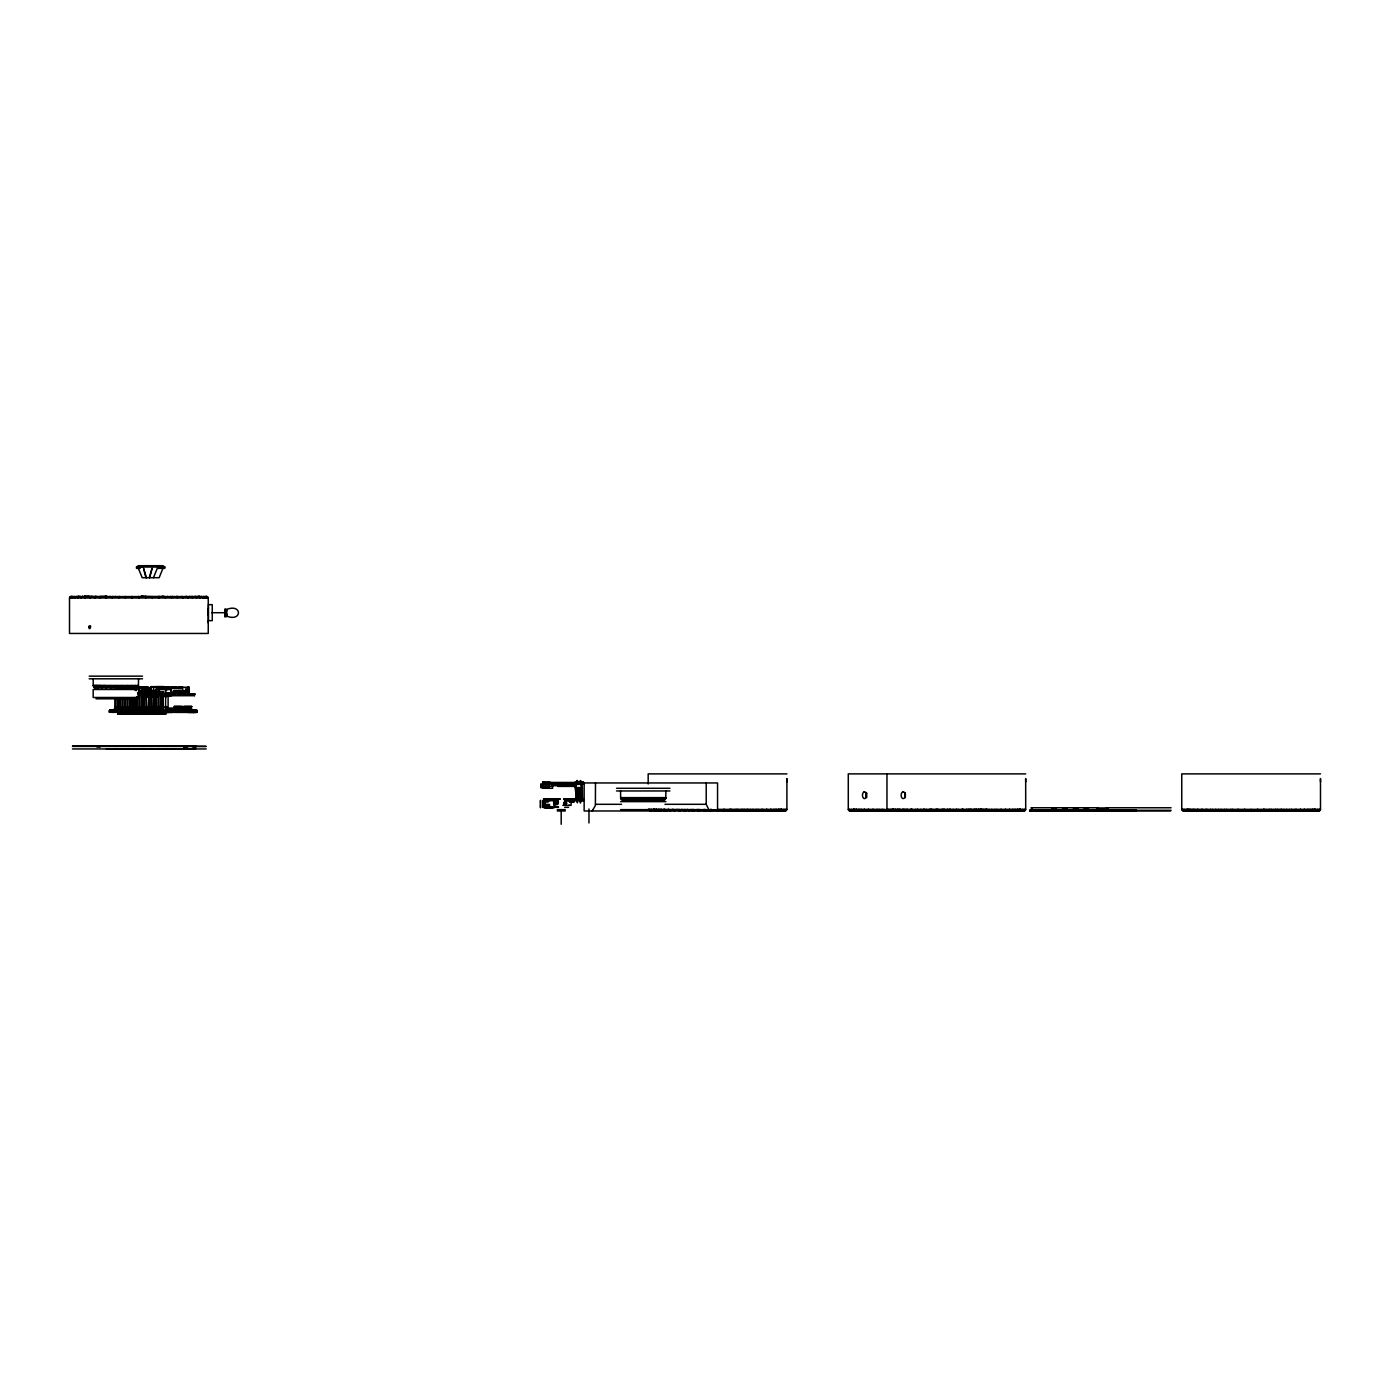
<?xml version="1.0" encoding="UTF-8"?>
<svg xmlns="http://www.w3.org/2000/svg" width="1390" height="1390" viewBox="0 0 1390 1390"><rect width="100%" height="100%" fill="white"/><g stroke="black" fill="none" stroke-linecap="round" stroke-linejoin="round"><path stroke-width="1.5" d="M144.855 707.128L144.855 710.464L143.691 710.464L143.691 707.128L162.474 707.163L162.474 710.499L168.537 710.499L168.642 712.375L109.549 712.288L109.549 710.412L115.127 710.394L115.127 709.195M169.615 695.712L164.976 695.712L165.097 696.807L163.169 695.747L163.151 707.163L114.831 707.024L114.849 699.413M115.787 707.024L115.804 698.736M117.49 698.753L117.49 707.024L114.831 707.024M118.185 707.024L118.185 698.753M119.888 707.041L119.888 698.753M120.583 707.041L120.583 698.753M122.285 698.77L122.268 707.041L119.992 707.093M122.98 698.77L122.98 707.041L124.666 707.041L124.683 698.77M125.378 698.77L125.361 707.058L127.063 707.058M127.063 707.058L127.063 698.77M127.758 707.058L127.758 698.788M129.461 698.788L129.531 710.446L130.695 710.446L130.695 707.11L120.096 707.093L120.131 710.429L121.26 710.429L121.278 707.093L121.26 710.429M130.156 698.788L130.156 707.076L144.039 707.128L142.058 707.11L142.075 696.755M133.075 707.11L133.075 710.446L131.894 710.446L131.859 698.788M132.554 698.788L132.554 707.076L134.257 707.076L134.257 710.446L135.438 710.446M133.927 707.076L133.944 697.572M134.5 707.076L134.5 697.572M134.882 707.076L134.882 698.805M136.098 690.622L136.098 687.286M136.585 696.738L136.724 714.113L137.679 714.113L137.575 710.36M137.28 696.738L137.28 707.093L138.983 707.093L139.087 714.113L140.025 714.113L138.844 714.13L138.67 710.36M138.983 707.093L138.983 696.738M139.678 696.738L139.678 707.093L141.363 707.093L141.38 696.755M139.539 693.68L139.539 689.961L139.782 693.697M140.529 687.286L140.529 688.241L138.461 688.241L138.461 687.286L144.317 687.286M156.584 693.801L140.807 692.932L140.807 693.992L157.956 694.044L148.678 694.044L149.356 689.979L151.423 689.179L151.423 696.772M142.041 692.932L142.041 693.992L141.102 692.932M141.137 691.664L141.988 692.064L141.572 688.224M141.293 687.268L143.17 687.946L141.572 687.946M141.502 694.01L141.572 692.932M141.572 687.286L141.606 692.064M141.763 694.01L141.85 692.932M142.319 693.992L142.319 692.654L137.593 692.637L142.319 692.654M143.187 687.286L142.371 691.681L142.701 687.946M142.788 692.932L143.048 694.027L143.066 692.898M143.379 693.992L143.448 692.898M143.5 707.11L143.5 695.695L145.828 695.643M143.552 693.992L143.552 692.932M143.761 707.11L143.778 691.681M144.247 696.755L144.247 692.081M144.056 687.268L144.456 707.11M144.647 690.343L144.647 691.681L143.396 691.681L149.077 691.681L149.251 707.128L152.639 707.128M144.89 687.303L144.855 687.199A3.666 2.589 89.9 0 1 146.836 687.216A3.666 2.589 89.9 0 1 148.73 687.216L149.321 687.702A3.666 2.589 89.9 0 1 150.294 690.152M147.045 690.343L147.045 687.268L145.915 687.268L145.116 691.681L147.375 691.681L147.375 690.343M145.429 696.755L146.784 695.591M145.394 693.992L145.255 692.932M148.782 696.755L148.695 691.681L148.556 707.128L146.836 707.11L145.933 691.681M145.585 691.681L145.915 688.206L144.317 688.206M146.159 707.11L146.298 691.681L146.628 696.755M146.906 691.681L146.906 690.343M147.045 694.01L146.94 692.898M147.444 694.027L147.323 692.898M147.844 690.343L149.164 692.081L148.087 692.098L148.07 696.772L148.174 687.928M147.045 688.206L148.661 688.206L147.583 687.928M149.633 694.044L152.5 693.419L150.433 694.079L151.406 694.01M150.103 694.044L149.356 689.979M150.485 696.772L150.624 692.098M150.937 707.128L150.867 686.643L164.072 686.66L156.288 686.643L156.288 687.981M150.989 696.755L151.18 692.098M151.649 707.128L151.562 692.098L150.572 691.699L151.475 691.699M150.607 694.062L151.962 693.419M152.361 694.044L152.361 693.089M154.168 687.981L150.867 686.643M152.883 696.79C153.473 682.438 154.776 704.157 154.029 707.145L154.968 706.468L154.968 696.79M153.248 696.79L153.109 691.699M153.491 691.699L153.334 707.145L159.815 707.145M152.883 694.01L153.525 689.701L153.925 693.21M153.404 687.981L153.421 686.643L157.748 687.998L156.045 687.981M153.595 707.145L153.803 692.116M154.082 690.361L153.074 690.361L153.821 693.419M155.211 692.828L153.004 694.079L154.255 693.106L140.807 692.932M154.985 693.436L156.045 694.097M155.263 696.79L155.506 691.716M155.524 696.79L155.402 692.116M155.697 693.228L155.854 689.718L155.228 693.193M155.715 707.145L155.732 691.716L155.975 696.772M156.427 707.145L156.358 692.116L155.263 692.116L156.358 692.116M156.862 694.044L156.775 692.828M157.001 687.998L157.001 686.66M157.157 694.044L157.035 692.932M157.417 687.981L157.417 686.643M158.095 694.079L158.425 694.097M158.13 696.807L158.113 706.485M158.408 692.394L158.408 686.66M158.825 696.807L158.808 707.163L159.763 706.485M165.271 689.405L159.311 689.405L159.311 694.062L160.823 694.097M159.416 693.21L157.904 691.716M159.78 693.124L159.207 693.124M159.867 687.981L159.867 686.643M162.213 707.163L160.51 707.163L160.51 696.807M160.997 687.981L160.997 686.66M161.223 696.807L161.205 707.163L162.143 706.502M137.871 695.678L166.192 695.73L166.174 696.807L168.103 695.747L168.103 707.163L162.908 707.163L162.908 696.807M165.601 689.405L165.618 694.114M165.705 695.747L165.549 707.163L167.148 707.163L167.252 710.499C170.345 710.829 165.705 709.491 168.016 712.375M166.87 693.141L165.636 692.741L166.817 694.357M165.48 688.415L165.862 687.338M166.001 695.73L166.001 694.131L168.59 694.131L168.624 693.037M167.443 687.233L167.443 688.432L158.668 687.199L158.668 692.133L157.261 693.21M170.414 694.131L168.364 694.131L168.329 693.037L170.605 693.037L171.717 695.73M169.094 694.097L169.094 693.037M171.439 692.915L171.248 694.114C170.605 690.535 169.406 696.268 169.371 693.037M169.563 693.037L168.346 694.097L174.792 694.114L174.792 692.793L177.642 692.637M169.98 688.432L169.98 687.233L165.097 687.199M170.31 694.097L170.31 693.037M170.848 694.097L172.221 692.185L172.221 693.245M171.005 692.515L171.005 689.405L159.311 689.405M170.066 693.245L171.474 692.185L171.474 687.251L174.028 687.251L174.028 688.45L181.968 688.467L172.986 688.45M174.063 693.089L174.063 690.917L175.105 691.595M174.532 693.089L174.532 690.917M176.426 693.089L176.426 690.934L175.939 692.741M177.277 692.133L177.277 691.16M177.573 694.114L177.573 692.776L169.875 692.741M178.129 691.838L177.833 691.334M178.285 688.45L178.667 687.39L179.883 688.45M180.248 688.467L180.248 687.268M181.326 691.82L181.326 690.882M181.291 688.432L181.291 687.233M182.82 693.853L181.795 691.178M182.264 690.882L175.957 691.334M182.785 692.22L182.785 687.286L177.903 687.233M184.696 691.838L181.482 692.307L188.692 692.237L188.675 690.899L183.289 690.882L188.64 691.125C190.291 694.687 185.739 690.847 187.216 694.079M188.258 691.125L189.214 690.326L185.339 690.343L186.277 690.343L185.339 688.867L189.214 688.867L188.258 688.867M188.553 694.062L180.978 693.836M188.553 693.263L188.553 688.189M189.179 694.079L189.109 687.268L154.724 687.112L156.045 687.129M189.301 694.079L189.109 691.125M168.85 695.73L194.287 695.695C192.706 693.541 197.05 694.183 194.478 694.097L159.311 694.062L160.493 694.097M543.143 801.092L543.143 807.607M577.423 802.603L576.902 797.93M579.387 800.709L579.526 787.626M580.864 797.947L580.447 803.055L580.325 797.947M540.484 807.607L540.467 800.327L540.484 803.524M542.743 784.168L540.814 784.238L540.832 787.539L548.911 787.557M542.552 788.304L542.673 782.309L545.662 782.309L542.778 782.309L542.569 788.286L552.577 788.286L552.577 784.29L574.087 784.29L574.07 786.393L558.068 786.393L558.068 784.325M552.56 784.308L552.56 786.306L542.552 786.306M226.744 613.824L226.709 610.783M1107.361 810.978L1107.378 807.764M132.067 597.978L132.224 596.38M724.346 809.362L724.19 810.978M924.437 809.362L924.281 810.978L923.62 809.362M963.131 809.362L962.975 810.978M1257.933 809.362L1257.776 810.978M154.759 693.193L155.385 689.718M226.709 614.78L226.692 613.65M121.729 685.478L121.034 688.154M649.095 797.634L648.4 800.293M1053.585 808.441L1056.157 808.441M174.063 692.654L171.178 692.741M175.47 692.741L175.766 690.934L188.675 690.899M588.96 822.967L588.96 808.963M737.968 809.588L737.829 810.874M938.059 809.588L937.868 810.978M976.736 809.588L976.562 810.978M1271.555 809.588L1271.416 810.874M125.326 597.978L125.639 596.38M731.088 809.362L730.775 810.978L732.217 809.588M931.178 809.362L930.866 810.978L932.308 809.588M969.855 809.362L969.542 810.978M1264.674 809.362L1263.701 810.978M555.01 803.594L555.218 801.683L557.477 800.762M226.657 615.614L226.657 614.449M118.723 597.978L119.192 596.38M737.69 809.362L737.221 810.978M937.781 809.362L937.312 810.978M976.458 809.362L976.006 810.978M1271.277 809.362L1270.807 810.978M127.202 685.478L125.847 688.154M595.493 782.952L595.389 805.54L592.175 810.978L593.148 810.04M654.568 797.634L653.213 800.293M723.808 809.327L723.495 810.978M923.916 809.327L923.585 810.978M962.592 809.327L962.28 810.978M1257.394 809.327L1257.081 810.978M737.048 809.588L736.787 810.874M937.138 809.588L936.773 810.978L936.2 809.362M975.832 809.588L975.45 810.978M1270.634 809.588L1270.373 810.874M112.329 597.978L112.938 596.38M744.102 809.362L743.476 810.978M944.192 809.362L943.567 810.978M982.869 809.362L982.261 810.978M1277.671 809.362L1277.062 810.978M131.894 685.478L129.982 688.154M659.26 797.634L657.348 800.293M226.587 616.239L226.622 615.145M158.599 694.322L158.929 692.846L160.441 692.724M158.86 694.514L158.999 693.349M106.161 597.978L106.926 596.38L105.014 597.196L106.596 596.38M750.253 809.362C750.096 812.42 746.465 808.563 750.009 810.978M950.343 809.362L950.378 810.978L948.015 809.588M989.02 809.362L988.273 810.978L986.379 809.588M1283.839 809.362L1283.074 810.978L1281.719 809.588M135.49 685.478L133.162 688.154M662.856 797.634L660.528 800.293M100.323 597.978L101.227 596.38M756.091 809.362L755.187 810.978M936.235 809.588L935.696 810.978M956.181 809.362L955.295 810.978M974.929 809.588L973.938 810.978M994.858 809.362L993.972 810.978M1269.73 809.588L1269.174 810.978M1289.677 809.362L1288.773 810.978M137.766 685.478L135.16 688.154M665.132 797.634L662.526 800.293M1171.092 807.764L1106.44 807.764L1106.44 810.301L1171.092 810.301L1170.432 810.978L1029.625 810.978L1032.023 808.302M135.838 688.154L138.409 686.312L138.531 678.807M620.548 790.962L620.67 798.451L623.241 800.293L664.038 800.171L665.775 798.451L665.897 790.962M94.868 597.978L95.875 596.38M761.546 809.362L760.539 810.978M961.654 809.362L960.629 810.978L962.853 809.327M1000.331 809.362L999.323 810.978L1001.53 809.327M1295.132 809.362L1294.125 810.978M89.811 597.978L90.958 596.38M766.602 809.362L765.456 810.978M966.693 809.362L965.564 810.978M1005.37 809.362L1004.24 810.978M1300.189 809.362L1299.042 810.978M730.028 809.327L729.385 810.978M735.275 809.588L734.545 810.978M930.119 809.327L928.972 810.978M935.366 809.588L934.636 810.978M968.795 809.327L967.666 810.978M974.06 809.588L973.33 810.978M1263.614 809.327L1261.998 810.978M1268.861 809.588L1268.132 810.978M556.226 801.352L553.602 801.352L554.593 801.283L554.401 807.503L544.133 807.503L544.15 800.675L545.245 800.709M1077.65 810.874L1078.362 810.301M85.242 597.978L86.493 596.38M771.172 809.362L769.938 810.978M971.263 809.362L970.029 810.978M1009.957 809.362L1008.706 810.978L1007.35 809.64M1304.758 809.362L1303.507 810.978M226.24 609.307L226.622 610.418M226.553 615.666L226.414 616.778L226.275 615.666M81.193 597.978L82.531 596.38M775.22 809.362L773.9 810.978M975.311 809.362L973.99 810.978M1014.005 809.362L1012.667 810.978M1308.807 809.362L1307.469 810.978M157.869 692.428C145.967 692.62 162.977 692.967 156.445 692.428M77.684 597.978L79.108 596.38M139.504 691.664L138.739 691.664M143.309 692.081L144.386 692.081L143.535 691.664M150.468 692.098L151.562 692.098L150.711 691.699M160.892 691.734L160.145 691.734M163.29 691.734L162.543 691.734M164.976 692.133L165.931 692.133M778.73 809.362L777.305 810.978M978.821 809.362L978.786 810.978M1017.497 809.362L1016.09 810.978M1312.316 809.362L1310.892 810.978M734.441 809.588L733.538 810.978M934.532 809.588L933.628 810.978M973.226 809.588L972.322 810.978M1268.027 809.588L1267.124 810.978M74.782 597.978L76.259 596.38M781.632 809.362L780.155 810.978M981.722 809.362L982 810.978M1020.416 809.362L1018.94 810.978M1315.218 809.362L1313.741 810.978M149.251 577.701L152.083 568.354L149.72 577.701M191.542 746.413L192.515 745.752M72.489 597.978L74.017 596.38M783.925 809.362L782.396 810.978M984.016 809.362L982.487 810.978M1022.71 809.362L1021.181 810.978M1317.512 809.362L1315.983 810.978M70.838 597.978L72.402 596.38M785.576 809.362L784.012 810.978M985.684 809.362L984.103 810.978M1024.361 809.362L1022.797 810.978M1319.162 809.362L1317.598 810.978M194.27 746.413L195.59 745.752M69.83 597.978L71.429 596.38M194.305 746.413L195.417 745.752M786.584 809.362L784.985 810.978M986.674 809.362L985.076 810.978L984.346 809.588M1025.368 809.362L1023.77 810.978M1320.17 809.362L1318.571 810.978M206.624 596.38L208.239 597.978L208.239 633.458L69.5 633.458L69.5 597.978L71.099 596.38M717.553 810.978L717.553 782.952L584.148 782.952L584.148 810.978L785.315 810.978L786.914 809.362L786.896 778.556L786.914 781.892M987.004 809.362L985.406 810.978M1025.698 773.882L848.282 773.882L848.282 809.362L849.881 810.978L1024.1 810.978L1025.698 809.362L1025.681 778.556L1025.698 781.892M1078.449 807.764L1077.58 807.764M1320.5 773.882L1181.761 773.882L1181.761 809.362L1183.377 810.978L1318.902 810.978L1320.5 809.362L1320.483 778.556L1320.5 781.892M733.642 809.588L732.582 810.978M933.732 809.588L932.673 810.978M972.427 809.588L971.367 810.978L974.025 809.327M1267.228 809.588L1266.168 810.978M736.109 809.327L735.588 810.978M936.2 809.327L935.261 810.978M974.894 809.327L974.303 810.77M1269.696 809.327L1268.757 810.978M188.692 692.237L187.459 694.114L179.293 693.836M732.895 809.588L731.696 810.978M933.003 809.588L931.786 810.978M971.68 809.588L970.463 810.978M1266.481 809.588L1265.282 810.978M971.002 809.588L969.647 810.978M1265.803 809.588L1264.448 810.978M207.892 608.872L207.77 615.005M144.213 746.413L145.151 745.752M151.753 746.413L152.709 745.752M159.311 746.413L160.25 745.752M166.852 746.413L167.79 745.752M742.017 809.327L740.766 810.978M942.107 809.327L940.874 810.978M980.801 809.327L979.55 810.978M1275.603 809.327L1274.352 810.978L1274.317 809.588M731.592 809.588L730.115 810.978M931.682 809.588L930.223 810.978M970.376 809.588L968.899 810.978M1265.178 809.588L1264.188 810.874M153.491 577.701L157.261 568.354L164.802 568.354L164.802 567.033L162.925 565.695L138.392 565.695L136.515 567.033L136.515 568.354L140.286 568.354M162.925 568.354L159.155 577.701L142.18 577.701L138.392 568.354M731.036 809.588L727.769 810.978M931.144 809.588L929.545 810.978L930.657 809.588M969.82 809.588L969.212 810.596M1264.622 809.588L1263.041 810.978L1264.153 809.588M730.567 809.588L729.437 810.874M969.351 809.588L968.205 810.874M730.167 809.588L728.986 810.874M747.681 809.327L746.152 810.978M930.257 809.588L927.86 810.978L926.192 809.327M947.772 809.327L946.26 810.978M968.952 809.588L966.536 810.978L968.639 809.588M986.466 809.327L984.937 810.978L983.651 809.588M1263.753 809.588L1262.572 810.874M1281.267 809.327L1279.738 810.978L1278.452 809.588M729.854 809.588L728.03 810.978M929.945 809.588L928.12 810.978M1263.44 809.588L1261.356 810.978M727.596 810.978L729.455 809.588L728.377 810.874M929.719 809.588L928.468 810.874M968.413 809.588L967.145 810.874M1052.438 808.441L1054.94 808.441M729.489 809.588L728.169 810.874M1263.041 809.588L1261.755 810.874M100.879 597.196L101.783 596.38M157.47 597.196L158.373 596.38M753.067 809.327L751.26 810.978M953.158 809.327L951.368 810.978M991.852 809.327L990.045 810.978M1286.653 809.327L1284.847 810.978M101.644 597.196L102.669 596.38M158.234 597.196L159.277 596.38M758.106 809.327L756.056 810.978M958.197 809.327L956.146 810.978M996.891 809.327L994.823 810.978M1291.692 809.327L1289.642 810.978M183.914 694.097L185.148 692.22M185.009 693.923L186.243 692.046L185.148 694.097M226.344 609.55C242.451 602.965 242.468 622.581 226.344 615.996M226.483 615.996L226.205 615.145M102.356 597.196L103.503 596.38M158.999 597.978L160.093 596.38M190.291 710.116L191.472 706.78L177.086 706.78L181.569 706.763M134.587 712.236L133.457 712.236L136.811 712.236L109.463 712.271L109.463 710.412L174.376 710.499L174.254 706.45L191.716 706.45L190.083 710.464L191.49 710.464L188.449 710.464L195.834 710.464L190.5 710.464M762.763 809.327L760.469 810.978M1296.349 809.327L1294.055 810.978M114.745 597.144L115.648 596.38M180.335 693.923L178.111 692.064L179.432 694.114M179.64 693.923L178.111 692.064M102.999 597.196L104.25 596.38M159.589 597.196L162.561 596.38M766.967 809.327L764.465 810.978M967.058 809.327L964.556 810.978M1005.752 809.327L1003.25 810.978M1300.553 809.327L1298.052 810.978M176.043 691.056L189.492 691.125M103.555 597.196L105.484 596.38M770.703 809.327L768.01 810.978M970.793 809.327L968.743 810.874M1009.488 809.327L1006.794 810.978M1304.289 809.327L1301.596 810.978M104.059 597.196L104.928 596.466M160.649 597.196L161.535 596.466M773.935 809.327L771.068 810.978M1012.719 809.327L1009.852 810.978M1307.521 809.327L1304.654 810.978M583.487 784.325L583.609 782.309L583.609 784.168L582.827 782.309L579.474 782.309M104.459 597.196L105.953 596.38M109.15 597.144L110.262 596.38M161.049 597.196L162.995 597.144M776.61 809.327L773.622 810.978M976.701 809.327L973.712 810.978M1015.395 809.327L1012.406 810.978M1310.197 809.327L1307.208 810.978M558.12 803.907L556.382 803.907L556.365 802.569L558.085 800.692L543.143 800.64L543.143 807.312L558.485 807.312M556.625 803.646L558.207 800.97M194.339 745.839L194.948 746.413M104.789 597.196L106.335 596.38M161.379 597.196L163.412 596.38L161.605 597.196M778.73 809.327L775.62 810.978M978.821 809.327L975.728 810.978M1017.515 809.327L1014.405 810.978M1312.316 809.327L1309.206 810.978M543.924 799.024L544.515 799.024M583.366 800.692L583.505 799.024L583.122 800.692M780.259 809.327L777.08 810.978M980.35 809.327L977.17 810.978M1019.026 809.327L1015.847 810.978M1313.845 809.327L1310.666 810.978M105.154 597.196L106.822 596.38M162.804 596.466L161.744 597.196L163.203 596.38M781.18 809.327L779.182 810.77M928.868 810.596C931.37 808.389 926.087 812.316 928.815 810.596L949.7 810.874L949.526 809.362M966.936 810.874L968.274 809.588L966.328 810.978M981.27 809.327L979.272 810.77M1019.947 809.327L1016.733 810.978M1314.766 809.327L1311.534 810.978M577.649 788.304L578.344 787.609L578.188 799.007L578.17 797.964L576.086 797.999M781.475 809.327L777.948 810.978M976.666 810.978L978.004 809.64M981.583 809.327L978.039 810.978M1020.26 809.327L1017.011 810.978M1097.057 810.978L1097.735 807.764L1031.033 807.764M1315.062 809.327L1311.83 810.978M566.216 803.646L564.757 800.692M103.833 597.144L105.154 596.38M98.864 597.144L100.358 596.38M146.662 687.251L148.383 691.125A3.666 2.589 89.9 0 1 147.861 692.863M158.008 693.21L159.416 692.151M94.294 597.144L95.945 596.38M92.331 746.413L93.304 745.752M90.124 597.144L91.949 596.38M86.441 597.144L88.404 596.38M83.261 597.144L85.346 596.38M153.543 693.94L137.593 693.992M116.899 748.619L115.874 748.949M80.62 597.144L82.792 596.38M554.401 802.569L556.417 800.692M78.535 597.144L80.794 596.38M77.023 597.144L79.334 596.38M76.12 597.144L78.465 596.38M75.825 597.144L78.17 596.38M128.436 748.619L127.237 748.949M142.475 748.619L140.946 748.949M977.413 810.978L978.595 809.588M554.61 807.312L555.618 807.017M980.245 810.978L981.27 809.588M968.1 810.978L969.143 810.77M106.387 748.949L195.59 748.949M575.425 799.059C577.528 795.723 572.958 782.518 576.311 784.186L576.207 787.644M547.973 784.308L551.291 784.308L542.569 784.29L581.228 784.308C587.588 784.325 577.528 781.111 582.584 782.448M167.373 710.499L167.478 712.375L169.371 712.375L169.319 710.516M171.995 710.516L173.246 710.516L170.379 710.499L197.206 710.464L197.119 712.34L169.893 712.375M109.463 712.271L109.549 710.412M171.3 712.375L170.379 712.375M197.119 712.34L175.227 712.288M543.716 782.448L543.282 782.309M549.45 782.448L548.355 782.309M581.402 782.448L580.464 780.537L580.377 782.431M581.837 782.309C585.538 781.892 582.653 785.367 579.995 784.308M577.736 784.325L575.599 784.325M544.602 784.168L545.245 782.309L545.071 784.168L543.612 784.325L544.394 782.309M117.386 710.412L115.405 710.412L117.368 710.412M118.254 712.288L118.567 714.095L117.785 712.288M564.705 807.347L568.597 807.347M160.667 689.006L161.466 689.405M168.85 689.006L169.128 689.006M582.236 782.309L582.288 784.168L577.389 784.308M583.296 782.448L543.316 782.448M146.211 693.975L142.614 693.992L146.853 693.992M147.983 693.992L149.043 694.027M165.914 694.114L138.201 694.044M169.406 694.114L170.136 694.114M184.088 693.923L184.766 693.923M145.516 695.539L144.265 695.591M147.062 695.556L144.977 695.591M148.973 695.556L147.67 695.625M175.088 708.431L165.862 708.414M177.989 708.778L188.988 708.761L188.988 709.751L172.482 709.769M171.787 712.375L170.675 712.375L171.37 710.499L169.893 710.499L171.005 710.516L171.005 712.375M193.749 710.464L193.019 710.464M136.203 710.36C131.511 714.929 149.442 710.776 136.324 712.236M113.059 712.271L114.397 712.288L112.208 712.271L113.424 712.271M545.714 782.448L544.706 782.448M550.805 782.448L548.459 782.448M577.91 782.448L575.86 782.448M581.194 784.325L582.566 784.186M549.71 799.094L547.764 799.042M557.772 799.094L559.51 799.059M565.921 799.094L563.732 799.059L582.445 799.024L582.306 787.574M577.267 799.024L577.823 799.042M580.394 799.094L579.717 797.964M546.531 800.692L547.208 800.692M549.71 800.692L549.05 800.692M566.529 800.692L567.589 800.692M144.317 687.946L145.915 687.946L144.056 687.928M147.045 687.946L148.661 687.946M141.102 688.206L142.701 688.206M160.18 688.137L161.223 688.137M167.999 688.172L169.041 688.172M172.986 688.189L174.028 688.189M160.18 688.415L166.661 688.398M167.999 688.432L169.041 688.432M165.149 689.423L171.005 689.405M139.782 689.961L138.653 689.961M166.331 689.405L167.495 689.405L165.566 689.405M142.84 691.681L140.998 691.681L141.902 691.681M176.408 692.637L176.13 691.438L177.381 691.438M183.497 691.16L182.281 691.438M153.734 691.716L152.865 692.116L153.96 692.098M158.651 691.716L157.661 692.133M176.13 691.959L177.555 691.959M182.281 691.959L183.497 691.959M149.894 693.419L153.63 693.419M156.305 693.436L154.794 693.436L157.782 693.541M194.635 695.695L194.478 695.678M155.524 695.712L156.601 695.712M149.633 696.755L143.865 696.755L157.226 696.79M149.998 696.772L152.031 696.772M152.396 696.772L156.34 696.772M174.254 706.45L181.326 706.433M191.716 706.45L184.627 706.468L184.627 708.466L191.716 708.448M191.472 706.78L186.99 706.798L186.99 708.466M165.584 708.414L182.646 708.414M185.687 710.481L185.687 708.414L183.324 708.414M178.997 709.109L182.385 709.091M174.514 709.056L166.348 709.074L188.362 709.091L181.447 708.761M114.171 710.394L114.171 709.195L118.185 709.195M167.043 709.126L172.708 709.109M188.362 709.091L185.496 708.761M166.765 710.499L165.514 710.499L168.381 710.516M137.679 712.305L134.135 712.323L134.135 714.113L135.073 714.113L134.847 712.305M143.57 712.34L144.751 712.323L144.751 714.13L143.57 714.13L143.796 712.323M160.076 712.358L161.257 712.358L161.257 714.147L160.076 714.165L160.302 712.358M117.09 712.288L114.05 712.271M191.003 712.34L188.137 712.34L191.49 712.34C187.129 712.34 201.706 712.323 192.532 712.34L194.009 712.34L193.019 712.34M119.992 712.288L119.992 714.095L121.173 714.078L121.173 712.288M122.337 712.288L122.337 714.095L123.519 714.095L122.581 712.288M124.7 712.305L124.7 714.095L125.882 714.095L125.882 712.288M127.289 712.288L127.063 714.113L128.245 714.095L128.245 712.288M129.426 712.305L129.426 714.113L130.59 714.095L130.59 712.305M131.772 714.113L132.728 714.113L131.772 712.305L131.772 714.113L132.953 714.113L132.953 712.305M134.135 714.113L135.316 714.113L135.403 710.36M136.498 712.323L136.498 714.13L137.679 714.113M141.207 714.13L142.388 714.13L142.388 712.323L141.207 712.323L141.207 714.13L142.145 712.323M145.933 714.147L147.097 714.13L147.097 712.323L145.933 712.34L145.933 714.147L146.871 712.34M148.278 714.147L149.46 714.13L149.46 712.34L148.278 712.34L148.278 714.147L149.234 712.34M150.641 714.147L151.823 714.13L151.823 712.34L150.641 712.34L150.641 714.147L151.579 714.147L151.354 712.34M153.004 714.147L154.186 714.147L154.186 712.34L153.004 712.358L153.004 714.147L153.942 714.147L153.699 712.34M155.35 714.147L156.531 712.34L155.35 712.358L155.35 714.147L156.531 714.147L155.593 712.34M157.713 714.165L158.894 714.147L158.894 712.358L157.713 712.358L157.713 714.165L158.651 712.358M162.439 714.165L163.377 714.165L162.439 712.375L162.439 714.165L163.603 714.165L163.603 712.358M165.028 712.358L165.028 714.165L165.966 712.358L165.497 714.165M548.859 784.325L548.442 784.325M546.444 784.325L545.054 784.325L545.349 782.309M576.624 784.308L578.049 784.308M582.393 787.644L575.443 787.557M582.757 799.094L581.437 799.094M572.107 801.822L573.132 801.752M569.622 805.349L568.597 805.349M551.152 806.634L549.276 806.634M136.515 567.033L164.802 567.033M70.299 596.588L207.423 596.588M87.97 597.196L84.356 596.38L105.64 596.762M140.946 596.38L162.23 596.762M69.709 597.179L208.013 597.179M69.5 597.978L208.239 597.978M89.186 676.148L142.545 676.148M89.186 678.807L142.545 678.807M93.182 678.807L93.182 685.478L138.531 685.478M93.182 685.478L138.409 686.312M93.304 686.312L138.027 687.042M143.848 687.251L144.89 687.251M93.686 687.042L137.419 687.633M94.294 687.633L136.672 688.015M138.531 689.475L93.182 689.475L93.182 697.485L138.531 697.485M173.35 692.776L173.733 691.021L175.105 690.917M139.278 694.044L138.844 694.01M147.67 694.027L148.921 694.01M162.873 694.097L163.221 694.114M184.21 694.079L185.165 694.097L184.297 694.079M190.065 694.079L189.005 694.079L192.324 694.079L191.021 694.079M144.803 695.625L147.236 695.556M155.697 695.678L150.607 695.678L156.045 695.695M96.014 698.822L135.699 698.822M116.239 710.412L116.499 707.093L120.461 707.093M162.474 707.163L163.673 707.163L163.673 710.499M113.424 710.412L114.38 710.412M115.631 710.412L110.783 710.412L113.893 710.412M114.918 710.412L116.499 710.412M113.633 710.412L115.665 710.412M168.537 710.499L171.161 710.516M136.602 710.464L137.784 710.464L137.784 707.128M138.965 710.464L140.147 710.464L140.147 707.128M151.927 710.481L151.927 707.145L151.944 710.481L150.763 710.481L150.763 707.145M168.207 710.516L170.536 710.499M168.937 712.375L169.962 712.375L170.014 710.516M138.027 712.236L138.027 710.36M106.908 745.839L195.191 745.839L106.387 745.752M96.918 746.951L100.254 746.951M184.401 746.951L187.737 746.951M192.706 746.951L196.025 746.951M72.454 748.949L206.189 748.949M786.914 773.882L648.174 773.882L648.174 783.995M576.711 782.431L577.476 780.52L577.371 782.431M580.377 780.641L581.298 787.539M546.148 782.309L543.976 782.309L543.872 784.325M548.564 782.309L547.139 782.309L549.38 782.309M576.433 782.309L578.449 782.309M578.952 782.309L580.968 782.309L580.951 784.168L582.723 784.325C582.757 779.182 581.68 787.452 581.524 782.448M542.552 784.638L548.894 784.638L548.894 787.974L542.552 787.974M553.411 785.246L557.546 785.367M552.456 785.611L573.427 785.697L568.771 786.062M558.711 786.062L573.392 786.062L573.392 785.055L558.711 785.055L558.711 786.062L563.35 785.732M616.534 788.286L669.893 788.286M616.534 790.962L669.893 790.962M620.548 797.634L665.897 797.634M579.561 797.964L581.767 797.964M620.67 798.451L665.775 798.451M544.619 799.042L560.292 799.024L545.28 799.042M563.645 799.059L581.663 799.094L581.819 787.574M621.052 799.198L665.393 799.198M621.66 799.789L664.785 799.789M622.407 800.171L664.038 800.171M564.496 800.709L582.236 800.64M544.133 800.953L548.147 800.953M570.456 801.37L572.298 801.37M571.064 801.422L568.875 800.692M620.548 801.63L665.897 801.63M553.515 801.717L555.183 801.717M556.73 802.169L558.485 802.169M566.13 802.169L564.357 802.169L564.357 803.907M573.914 801.961L569.483 802.013L569.553 800.692M556.365 802.829L558.085 802.829L556.365 803.351M566.495 802.829L564.74 803.351L566.512 803.351M544.133 803.629L545.332 803.629M556.382 803.629L558.12 803.629M566.512 803.629L563.975 803.907M553.602 803.82L554.68 803.802M543.143 804.237L543.612 802.916M595.493 804.306L621.539 804.306M664.959 804.306L706.207 804.306L709.526 810.978M557.286 804.636L555.687 804.636L555.687 800.901M562.811 805.349L571.082 805.349L571.099 800.675M549.815 806.565L543.942 807.312M553.602 806.565L558.485 807.017L553.151 806.634M545.419 807.312L547.816 807.312M544.845 808.007L552.855 807.99L552.855 806.652M1051.709 807.764L1056.469 808.094M1062.377 807.764L1067.138 808.094M1073.045 807.764L1077.876 808.094M1083.714 807.764L1088.561 808.094M1097.075 808.302L1107.917 808.302M1098.065 808.424L1106.683 808.424M1096.884 808.754L1107.569 808.754M717.553 809.362L786.914 809.362M848.282 809.362L884.943 809.362L885.708 810.978M886.959 773.882L886.959 809.362L1025.698 809.362M1097.023 809.293L1107.813 809.293M1181.761 809.362L1320.5 809.362M557.268 809.64L565.261 809.64M620.548 809.64L665.897 809.64M1035.446 809.762L1042.239 809.762M1092.053 809.762L1095.39 809.762M1029.747 809.953L1136.221 809.953L1136.342 810.978M648.174 809.362L786.705 810.161M848.491 810.161L1025.473 810.161M1097.735 810.301L1031.033 810.301L1031.693 810.978M1181.986 810.161L1320.292 810.161M728.725 810.596L749.61 810.874M967.51 810.596L988.95 810.978L986.917 809.588M1052.282 810.631L1057.043 810.978M1062.95 810.631L1067.711 810.978M1073.619 810.631L1077.876 810.631M1084.304 810.631L1089.135 810.978M1262.311 810.596L1283.196 810.874M648.4 810.161L786.115 810.752M849.082 810.752L1024.899 810.752M1029.625 810.7L1136.342 810.7M1182.577 810.752L1319.701 810.752M557.268 810.978L565.261 810.978M561.195 824.305L561.195 810.978M139.226 687.268L145.168 687.268M181.499 690.917L182.733 694.114L184.14 690.899M131.894 707.11L130.695 707.11L130.695 710.446M166.088 707.163L167.269 707.163L166.209 706.485M185.687 708.414L174.827 708.396L174.827 710.464M114.171 709.195L117.941 709.334M197.119 710.464L190.604 710.464M115.405 712.271L116.916 712.271M167.078 712.375L168.642 712.375M121.173 714.078L120.218 712.288M125.882 714.095L124.944 712.288M127.289 714.095L128.245 714.095M129.652 714.095L130.59 714.095M132.953 714.113L132.015 712.305M135.316 714.113L134.378 712.305M142.388 714.13L141.45 712.323M143.796 714.13L144.751 714.13M146.159 714.13L147.097 714.13M149.46 714.13L148.522 712.34M151.823 714.13L150.885 712.34M154.186 714.147L153.23 712.34M158.894 714.147L157.956 712.358M160.302 714.147L161.257 714.147M162.665 714.165L163.603 714.165M165.028 714.165L165.966 714.165M117.629 714.095L118.567 714.095M119.992 714.095L120.93 714.095L120.687 712.288M122.337 714.095L123.519 712.288M124.7 714.095L125.639 712.305M127.063 714.113L128.002 712.305M129.426 714.113L130.365 712.305M136.498 714.13L137.436 714.13L137.349 710.36M138.844 714.13L140.025 712.323M143.57 714.13L144.508 712.34M160.076 714.165L161.014 712.358M575.564 782.309L577.736 782.448M577.476 782.309L578.952 782.448M575.373 787.644L576.277 787.557M544.185 799.059L546.009 799.042M550.822 799.042L552.264 799.076M567.554 799.076L572.419 799.059M572.819 799.059L574.8 799.076M576.833 799.042L575.964 787.574M578.744 799.059L578.848 787.609M574.8 800.675L573.584 801.231M581.437 800.692L583.47 800.623M159.642 687.112L160.962 687.112M138.131 687.268L147.045 687.268M174.706 687.216L176.408 687.233M187.511 687.251L189.214 687.268M175.957 690.917L182.82 690.899M183.306 692.116L188.501 692.133L187.372 693.836L178.424 693.836M138.513 692.064L139.591 692.064M140.911 692.081L141.988 692.064M145.689 692.098L146.541 691.699M148.087 692.098L149.164 692.081M160.041 692.133L161.136 692.116M162.439 692.133L163.534 692.133M176.322 692.237L181.708 692.151M153.803 692.428L155.211 692.428M148.626 692.88L149.842 692.898M156.062 692.828L157.956 692.828M165.636 692.741L167.148 692.863L167.478 694.357M168.329 693.037L170.605 693.037M143.743 693.454L141.485 693.245L149.112 693.263L145.481 693.384M144.108 693.367L145.099 693.454M155.732 693.436L154.794 693.436L156.862 693.506M156.114 693.436L157.053 693.436M187.893 694.062L194.305 694.079M542.899 782.448L545.21 782.309M576.346 782.448L574.887 782.309L578.466 782.448L576.711 782.309L576.798 780.52M140.946 745.752L142.701 746.413M127.237 745.752L128.61 746.413M115.874 745.752L117.073 746.413M199.552 596.38L201.915 597.144M84.147 596.38L86.18 597.196M1190.448 810.978L1187.199 809.327M986.692 809.588L989.002 810.978M895.629 810.978L892.397 809.327M95.041 688.015L96.553 688.154M856.952 810.978L853.703 809.327M656.862 810.978L653.613 809.327M199.257 596.38L201.602 597.144M1190.744 810.978L1187.512 809.327M895.924 810.978L892.71 809.327M857.248 810.978L854.016 809.327M657.157 810.978L653.926 809.327M194.6 748.863L195.156 748.949M198.388 596.38L200.699 597.144M1281.198 809.588L1283.596 810.978M1191.612 810.978L1188.433 809.327M896.811 810.978L893.631 809.327M858.116 810.978L854.937 809.327M658.026 810.978L654.846 809.327M623.919 800.293L621.313 797.634M196.946 596.38L199.204 597.144M141.224 596.38L142.77 597.196M1283.318 810.978L1281.51 809.588M1193.054 810.978L1189.962 809.327M898.253 810.978L895.143 809.327M859.559 810.978L856.466 809.327M749.731 810.978L747.924 809.588M659.468 810.978L656.375 809.327M194.93 596.38L197.119 597.144M141.589 596.38L143.101 597.196M1195.07 810.978L1192.064 809.327M946.277 809.588L947.268 810.874L950.273 810.978L948.241 809.588M900.251 810.978L897.262 809.327M861.574 810.978L858.586 809.327M747.212 809.588L749.366 810.978M661.484 810.978L658.478 809.327M192.393 596.38L194.461 597.144M142.075 596.38L143.987 597.196M1280.312 809.588L1282.466 810.978M1197.607 810.978L1194.757 809.327M985.51 809.588L987.665 810.978M902.805 810.978L899.938 809.327M864.111 810.978L861.261 809.327M664.02 810.978L661.171 809.327M98.551 688.154L96.223 685.478M625.917 800.293L623.589 797.634M172.516 745.752L173.455 746.413M164.958 745.752L165.914 746.413M157.365 745.752L158.321 746.413M149.825 745.752L150.763 746.413M189.335 596.38L191.281 597.144M1200.665 810.978L1197.972 809.327M867.186 810.978L864.493 809.327M748.324 810.978L746.725 809.588M667.078 810.978L664.385 809.327M1281.233 810.978L1279.773 809.588M185.774 596.38L187.598 597.144M1204.227 810.978L1201.707 809.327M143.309 596.38L144.56 597.196M986.431 810.978L984.954 809.588M909.408 810.978L906.906 809.327M870.731 810.978L868.229 809.327M747.646 810.978L746.187 809.588M670.64 810.978L668.121 809.327M629.097 800.293L627.185 797.634M101.731 688.154L99.819 685.478M1280.485 810.978L1279.148 809.588M144.056 596.38L145.203 597.196M87.466 596.38L88.612 597.196M947.007 810.978L945.652 809.588M913.421 810.978L911.128 809.327M874.727 810.978L872.433 809.327M746.899 810.978L745.561 809.588M191.629 748.619L192.515 748.949M1212.636 810.978L1210.568 809.327M177.364 596.38L178.858 597.144M88.282 596.38L89.308 597.196M946.173 810.978L944.974 809.588M917.834 810.978L915.767 809.327M879.14 810.978L877.09 809.327M746.082 810.978L744.866 809.588M679.05 810.978L676.982 809.327M888.558 810.978L886.959 809.362M1183.689 810.978L1182.108 809.362M206.311 596.38L207.892 597.978M850.211 810.978L848.612 809.362M650.103 810.978L648.522 809.362M1184.68 810.978L1183.099 809.362M205.32 596.38L206.901 597.978M889.861 810.978L888.297 809.362M851.184 810.978L849.603 809.362M651.093 810.978L649.512 809.362M1186.295 810.978L1184.749 809.362M203.704 596.38L205.251 597.978M891.477 810.978L889.948 809.362M852.8 810.978L851.271 809.362M652.709 810.978L651.163 809.362M1278.765 810.978L1277.723 809.588M1217.414 810.978L1215.607 809.327M983.964 810.978L982.904 809.588M945.287 810.978L944.227 809.588M172.586 596.38L173.889 597.144M922.613 810.978L920.806 809.327M145.776 596.38L146.68 597.196M883.918 810.978L882.129 809.327M89.186 596.38L90.072 597.196M745.179 810.978L744.136 809.588M683.828 810.978L682.021 809.327M1188.537 810.978L1187.043 809.362M201.463 596.38L202.957 597.978M893.718 810.978L892.241 809.362M855.041 810.978L853.564 809.362M654.951 810.978L653.456 809.362M1191.369 810.978L1189.962 809.362M198.631 596.38L200.038 597.978M896.567 810.978L895.16 809.362M857.873 810.978L856.466 809.362M657.783 810.978L656.375 809.362M633.232 800.293L631.877 797.634M105.866 688.154L104.511 685.478M1194.792 810.978L1193.454 809.362M195.208 596.38L196.546 597.978M861.296 810.978L859.976 809.362M661.206 810.978L659.868 809.362M1277.827 810.978L1276.923 809.588M1222.522 810.978L1220.993 809.327M983.008 810.978L982.122 809.588M944.331 810.978L943.428 809.588M167.478 596.38L168.59 597.144M744.241 810.978L743.337 809.588M688.936 810.978L687.407 809.327M1198.753 810.978L1197.52 809.362M903.952 810.978L902.701 809.362M865.258 810.978L864.024 809.362M191.247 596.38L192.48 597.978M665.167 810.978L663.933 809.362M1203.219 810.978L1202.089 809.362M908.417 810.978L907.27 809.362M869.723 810.978L868.594 809.362M186.781 596.38L187.911 597.978M669.632 810.978L668.503 809.362M1276.819 810.978L1276.09 809.588M1227.909 810.978L1226.675 809.327M942.802 809.362L943.323 810.978M933.107 810.978L931.856 809.327M894.413 810.978L893.179 809.327M743.233 810.978L742.503 809.588M694.322 810.978L693.089 809.327M913.334 810.978L912.327 809.362M874.658 810.978L873.632 809.362M1213.487 810.978L1212.601 809.362M918.686 810.978L917.782 809.362M879.992 810.978L879.106 809.362M679.901 810.978L679.015 809.362M176.513 596.38L177.399 597.978M987.838 810.596L987.109 809.588L988.342 810.874M949.144 810.596C946.885 808.389 951.125 812.768 950.065 809.327M84.807 596.466L85.311 596.762M1282.987 810.874L1281.858 809.588L1282.64 810.596M84.964 596.466L85.954 597.196M95.754 688.015L93.947 685.478M1275.759 810.978L1275.203 809.588M1233.521 810.978L1232.582 809.327M980.958 810.978L980.402 809.588M942.281 810.978L941.725 809.588M938.702 810.978L937.764 809.327M742.173 810.978L741.635 809.588M699.934 810.978L698.996 809.327M948.884 810.874L947.702 809.588M748.793 810.874L747.611 809.588M85.572 596.466L86.493 597.196M1219.186 810.978L1218.439 809.362M685.6 810.978L684.853 809.362M170.814 596.38L171.561 597.978M1281.928 810.874L1280.798 809.588M987.126 810.874L985.997 809.588M948.432 810.874L947.302 809.588M142.614 596.466L143.5 597.196M86.024 596.466L86.91 597.196M638.045 800.293L637.35 797.634M110.679 688.154L109.984 685.478M947.893 810.874L946.833 809.588M1225.198 810.978L1224.59 809.362M930.397 810.978L929.788 809.362M891.702 810.978L891.094 809.362M691.612 810.978L691.004 809.362M164.802 596.38L165.41 597.978M183.445 597.144L181.777 596.38L182.872 597.978M1239.289 810.978L1238.664 809.327M979.881 810.978L979.516 809.588M944.488 810.978L943.862 809.327M941.186 810.978L940.822 809.588M740.974 810.874L740.731 809.588M705.703 810.978L705.077 809.327M1231.471 810.978L1231.001 809.362M897.975 810.978L897.506 809.362M697.884 810.978L697.415 809.362M749.054 810.596L748.324 809.588M564.653 800.97L566.303 802.742M903.17 809.327L905.863 810.978L905.168 809.327M943.08 810.874L942.594 809.588M1237.917 810.978L1237.604 809.362M904.421 810.978L904.108 809.362M704.33 810.978L704.018 809.362M1205.929 809.327L1208.223 810.978L1207.128 809.362M672.343 809.327L674.636 810.978L673.542 809.362M186.19 745.752L186.66 748.949M134.204 689.04L134.465 689.423A2.068 1.46 89.9 0 1 134.639 689.909M145.915 597.196L145.047 597.144M1273.518 810.874L1273.396 809.588M1245.179 810.978L1244.867 809.327M940.04 810.874L939.901 809.588M911.701 810.978L911.371 809.327M739.932 810.874L739.81 809.588M711.593 810.978L711.28 809.327M887.498 809.327L889.027 810.978L887.289 809.362M1244.484 810.978L1244.328 809.362M911.006 810.978L910.85 809.362M710.898 810.978L710.742 809.362M145.516 596.38L145.672 597.978M899.087 809.327L900.025 810.978L898.652 809.362M146.419 577.701L143.587 568.354L145.95 577.701M170.918 693.176L171.057 694.34M170.657 693.367L170.796 694.514M167.078 693.367L167.217 694.531M166.418 693.367L166.539 694.531M226.657 609.949L226.657 611.114M152.396 597.978L152.083 597.196M566.495 802.569L566.512 803.907L563.697 803.907L563.697 802.499M583.14 782.448L583.14 784.325M540.849 784.186L540.814 787.574M540.467 807.607L540.467 804.428M581.628 782.309L581.645 784.168M1272.476 809.588L1272.476 810.978M1251.139 809.327L1251.139 810.978M977.674 809.588L977.674 810.978M956.32 809.327L956.32 810.978M938.98 809.588L938.98 810.978M917.643 809.327L917.643 810.978M738.889 809.588L738.889 810.978M706.207 782.952L706.207 804.306M643.222 797.634L643.222 800.293M582.167 784.186L582.062 787.644M581.611 797.964L581.611 799.024M580.221 788.269L580.169 797.999M577.684 788.269L577.649 797.999M577.423 797.93L577.389 802.655M573.914 800.623L573.879 802.03M570.404 800.692L570.421 802.013M569.952 800.692L569.935 802.03M554.992 800.657L554.992 804.671M554.471 801.474L554.454 807.486M551.795 807.52L550.874 806.634M548.147 800.692L548.129 802.03L545.332 802.03L545.332 804.428L549.467 804.428L549.467 805.905L545.332 805.905L545.332 807.503M547.504 800.623L547.504 799.024L547.486 800.709M547.278 806.634L547.191 807.99M543.525 799.024L543.455 800.692M543.42 782.309L543.316 784.325M543.004 782.309L542.899 784.325M225.232 612.712L211.68 612.712M208.483 620.652L208.483 604.65L212.253 604.65L212.253 620.652L208.153 620.652L208.013 622.651M196.841 710.464L196.841 712.34M196.424 710.464L196.407 712.34M184.766 748.949L183.827 745.752L184.106 748.949M178.615 708.778L178.615 709.769M163.134 712.358L163.134 714.165M162.665 712.358L162.908 714.165M161.362 707.163L161.362 710.499L160.18 710.499L160.18 707.163M160.788 712.358L160.788 714.147M160.545 712.358L160.545 714.165M159.155 565.695L159.155 568.354M158.999 707.163L159.016 710.499L157.835 710.499L157.835 707.163M158.425 712.34L158.425 714.147M158.182 712.358L158.182 714.165M156.636 707.163L156.653 710.499L155.472 710.481L155.472 707.163M156.062 712.34L156.062 714.147M155.836 712.358L155.836 714.147M154.273 707.145L154.29 710.481L153.126 710.481L153.126 707.145M153.473 712.358L153.473 714.147M151.11 712.34L151.11 714.147M149.564 707.145L149.581 710.481L148.4 710.481L148.4 707.145M148.991 712.34L148.747 714.147M147.218 707.145L147.218 710.481L146.037 710.481L146.037 707.145M146.628 712.323L146.628 714.13M146.159 712.323L146.402 714.147M144.282 712.323L144.282 714.13M144.039 712.34L144.039 714.13M142.492 707.128L142.51 710.464L141.328 710.464L141.328 707.128M142.18 565.695L142.18 567.033M141.919 712.323L141.919 714.13M141.676 712.323L141.676 714.13M139.556 712.323L139.556 714.113M139.33 712.323L139.33 714.13M138.861 596.38L138.861 597.978M136.88 710.36L136.967 714.13M135.438 707.11L135.612 712.236M134.604 712.323L134.604 714.113M132.484 712.305L132.241 714.113M130.121 712.305L130.121 714.095M129.652 712.305L129.895 714.113M128.332 707.11L128.332 710.446L127.168 710.446L127.168 707.11M127.776 712.288L127.776 714.095M127.533 712.305L127.533 714.113M125.969 707.093L126.004 710.446L124.839 710.429L124.839 707.093M125.413 712.288L125.413 714.095M125.17 712.305L125.17 714.095M123.623 707.093L123.641 710.429L122.476 710.429L122.476 707.093M123.05 712.288L123.05 714.095M122.824 712.288L122.824 714.095M120.461 712.288L120.461 714.095M118.915 707.093L118.915 710.429L117.733 710.429L117.733 707.093M118.098 712.288L118.098 714.095M115.857 685.478L115.857 688.154M147.965 688.554A2.068 1.46 89.9 0 1 148.33 688.71M866.7 797.582A3.336 1.981 -90 0 1 866.7 792.873A3.336 1.981 90 0 0 866.387 796.904M905.394 797.582A3.336 1.981 -90 0 1 905.394 792.873M109.81 710.412L109.81 712.288L109.81 710.412M144.786 692.932L145.064 694.01L144.942 692.898M224.746 611.739C225.111 628.228 225.945 600.011 224.746 611.739M88.682 626.595C89.655 632.902 92.47 622.633 88.682 626.595M73.114 745.752L72.454 746.413L206.189 746.413L73.114 745.752M157.835 689.197L156.323 689.996L157.835 689.197M864.024 791.987L863.955 792.005A3.336 1.981 90 0 0 862.478 795.236A3.336 1.981 90 0 0 863.955 798.451L864.528 798.572A3.336 2.241 -90 0 0 866.769 795.236A3.336 2.241 -90 0 0 864.528 791.9L864.024 791.987M902.701 791.987L902.631 792.005A3.336 1.981 90 0 0 901.154 795.236A3.336 1.981 90 0 0 902.631 798.451L903.205 798.572A3.336 2.241 -90 0 0 905.446 795.236A3.336 2.241 -90 0 0 903.205 791.9L902.701 791.987M162.908 687.39L167.495 687.407L162.908 687.39M139.313 712.236L137.853 712.236L139.261 712.236M164.75 689.006L164.924 689.006M168.85 689.405L168.85 689.405M165.202 694.114L164.281 694.097L165.271 694.097M167.53 694.114L168.642 694.097L167.53 694.114M155.402 695.678L149.929 695.573L155.402 695.678M167.53 695.712L167.53 695.712M169.736 695.712L170.605 695.73L169.736 695.712M171.7 693.367L169.597 693.367L171.7 693.367M143.83 693.68L140.807 693.697L143.83 693.68M151.18 693.523L148.678 693.523L151.18 693.523M144.369 694.044L143.431 694.044L144.369 694.044M110.227 712.271L110.227 710.412L110.227 712.288"/></g></svg>
